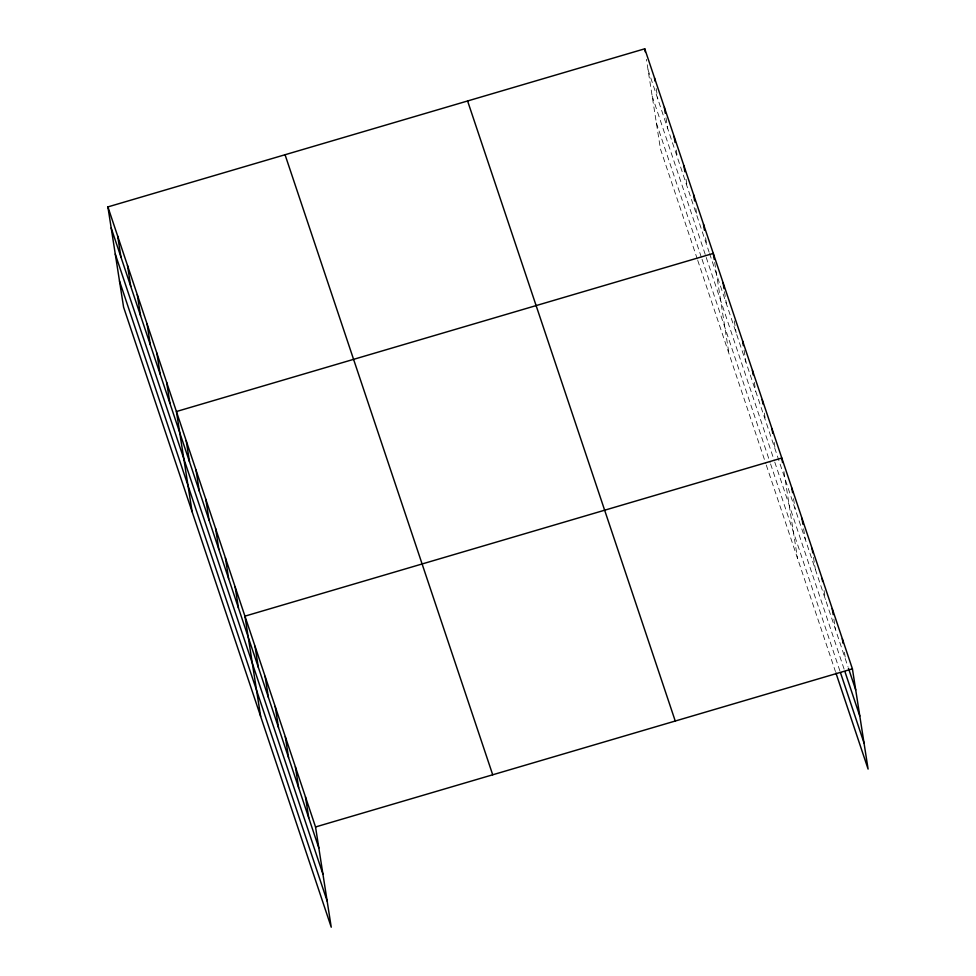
<?xml version="1.0" encoding="UTF-8"?>
<svg xmlns="http://www.w3.org/2000/svg" width="976" height="976" viewBox="0 0 976 976"><rect width="100%" height="100%" fill="white"/><g stroke="black" fill="none" stroke-linecap="round" stroke-linejoin="round"><path stroke-width="0.73" stroke-dasharray="4.88 3.66" d="M648.052 69.833L709.113 252.186M709.589 253.577L848.022 666.937M652.139 95.977L705.758 256.054M706.221 257.444L774.285 460.66M774.749 462.051L844.435 670.134M656.36 122.903L701.573 257.92M702.049 259.311L770.101 462.539M770.576 463.929L840.007 671.244M697.279 259.006L660.459 149.035L646.405 59.316M697.742 260.397L765.806 463.624M766.27 465.015L835.444 671.561M844.447 652.261L845.619 659.776M833.882 619.138L835.529 629.654M824.037 590.517L825.452 599.532M813.484 557.394L815.363 569.423M803.626 528.785L805.273 539.301M793.537 498.663L795.184 509.191M783.923 471.554L797.502 558.272M774.139 442.323L775.31 449.838M764.342 413.092L765.526 420.607M754.326 382.36L755.741 391.376M744.066 350.128L745.945 362.145M734.269 320.897L736.16 332.914M724.485 291.665L726.364 303.682M714.7 262.434L728.974 353.654M705.611 237.705L706.783 245.22M695.827 208.474L696.998 215.989M686.03 179.242L687.214 186.758M676.246 150.023L677.417 157.526M665.986 117.779L667.633 128.295M656.189 88.548L657.836 99.064"/><path stroke-width="1.46" d="M107.897 206.912L315.541 826.965L331.242 927.2L123.586 307.147L107.897 206.912L644.758 48.8L852.414 668.853L868.103 769.088L835.932 673.001M315.541 826.965L852.414 668.853M848.498 668.377L855.708 689.886M844.911 671.561L859.795 716.018M840.482 672.684L864.016 742.956M467.589 100.979L675.246 721.02M285.053 154.733L492.709 774.785M111.191 227.957L318.835 847.998M115.278 254.089L322.934 874.13M119.499 281.015L327.155 901.068M842.325 638.731L843.032 643.245M832.235 608.609L833.187 614.624M822.158 578.5L822.622 581.501M812.069 548.378L812.776 552.892M801.979 518.268L802.919 524.271M791.89 488.146L792.597 492.66M782.52 462.539L781.813 458.037L244.939 616.149L260.641 716.384M772.016 428.806L772.724 433.307M762.232 399.574L762.939 404.076M752.435 370.343L753.143 374.845M742.651 341.112L743.358 345.614M723.07 282.65L724.009 288.652M714.225 259.421L713.285 253.418L176.412 411.53L192.113 511.766M703.489 224.187L704.44 230.202M693.704 194.956L694.644 200.971M683.92 165.725L684.859 171.739M674.123 136.494L675.063 142.508M664.339 107.262L665.278 113.277M654.542 78.031L655.018 81.032M644.758 48.8L645.221 51.801M305.464 796.843L308.758 817.888M295.374 766.733L298.668 787.766M285.285 736.612L288.579 757.644M275.208 706.49L278.502 727.535M265.118 676.38L268.412 697.413M255.029 646.258L258.323 667.303M235.155 586.918L238.449 607.95M225.371 557.686L228.665 578.719M215.574 528.455L218.868 549.488M205.79 499.224L209.084 520.257M195.993 469.993L199.287 491.026M186.209 440.762L189.503 461.794M166.628 382.299L169.922 403.332M156.843 353.068L160.137 374.101M147.047 323.837L150.341 344.87M137.262 294.606L140.556 315.638M127.466 265.374L130.76 286.407M117.681 236.143L120.975 257.188"/></g></svg>
